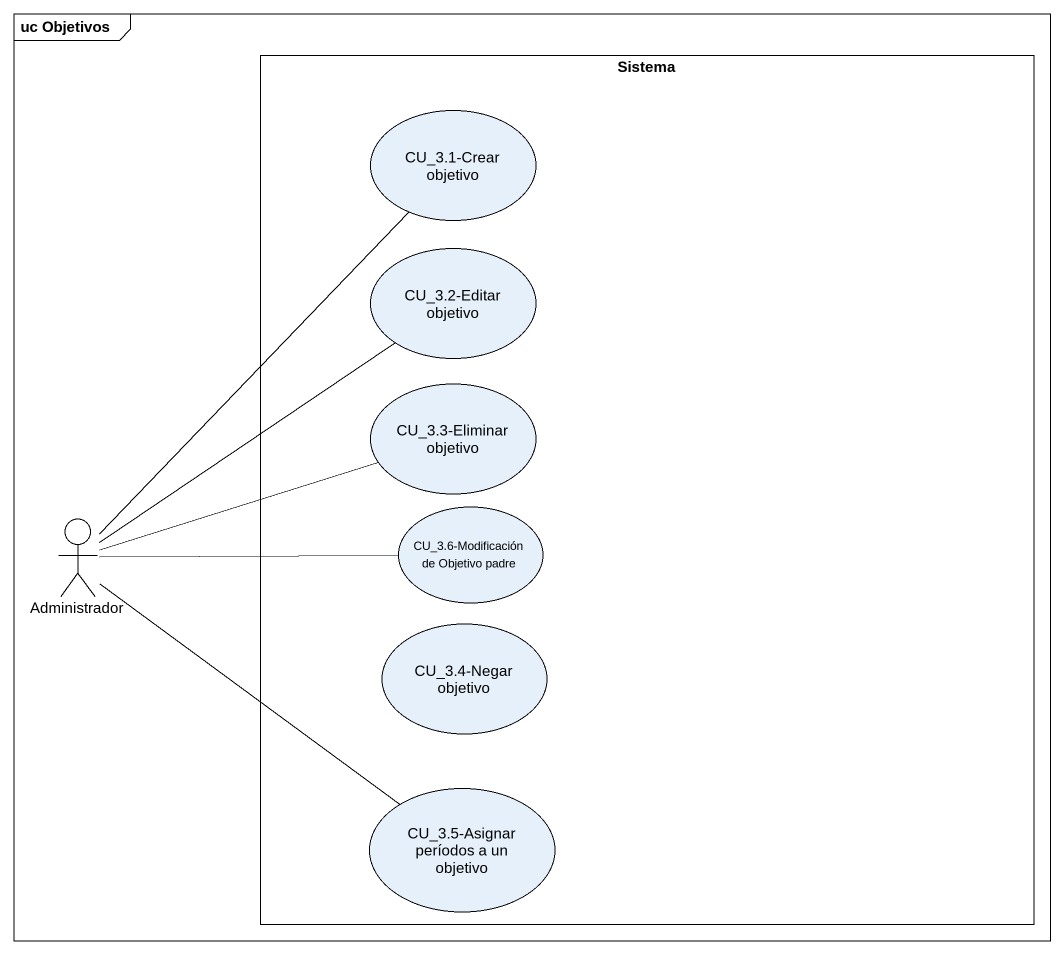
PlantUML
@startuml
mainframe uc Objetivos
rectangle Sistema {
  usecase "CU_3.1-Crear objetivo" as CU_3_1_Crear_objetivo
  usecase "CU_3.2-Editar objetivo" as CU_3_2_Editar_objetivo
  usecase "CU_3.3-Eliminar objetivo" as CU_3_3_Eliminar_objetivo
  usecase "CU_3.6-Modificación de Objetivo padre" as CU_3_6_Modificación_de
  usecase "CU_3.4-Negar objetivo" as CU_3_4_Negar_objetivo
  usecase "CU_3.5-Asignar períodos a un objetivo" as CU_3_5_Asignar_períodos_a
}
actor Administrador
Administrador -up- CU_3_1_Crear_objetivo
Administrador -up- CU_3_2_Editar_objetivo
Administrador -right- CU_3_3_Eliminar_objetivo
Administrador -right- CU_3_6_Modificación_de
Administrador -- CU_3_5_Asignar_períodos_a
@enduml
